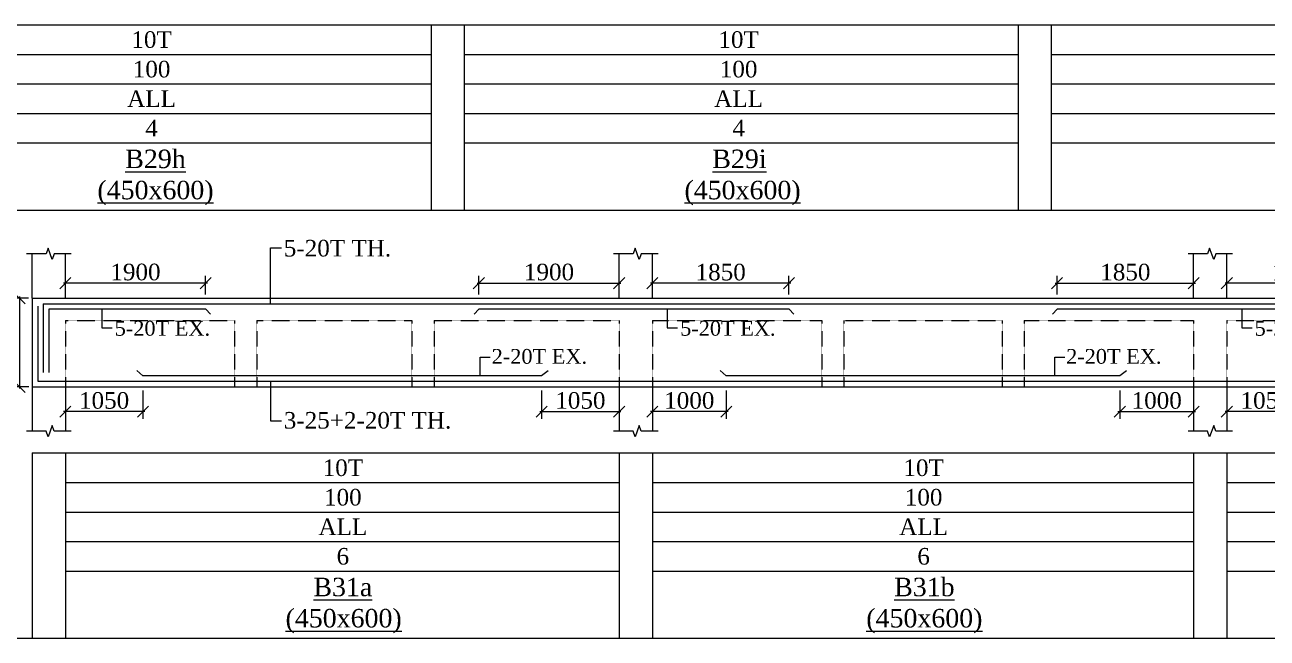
# Model space of a CAD drawing. Header units: millimetres. Extents: x 9781889 to 10654170, y -7832723 to -7608561.
# Drawn here: x 10046683 to 10063507, y -7778984 to -7770674 of the extents above; entities that cross this region are included whole.
import ezdxf
from ezdxf.enums import TextEntityAlignment as Align

# ---------------------------------------------------------------- set-up
doc = ezdxf.new("R2010")
doc.units = ezdxf.units.MM
doc.header["$LTSCALE"] = 10
doc.header["$PDMODE"] = 3
doc.linetypes.add('HIDDEN', pattern=[0.375, 0.25, -0.125])
for name, color, linetype, lineweight in [('S-CUT OUT LINE', 9, 'Continuous', 0), ('S-DIM L.S.', 7, 'Continuous', 0), ('S-L.S.SECTION', 5, 'Continuous', 0), ('S-L.S.SLAB LINE', 252, 'HIDDEN', 0), ('S-L.S.STEEL', 1, 'Continuous', 9), ('S-SECTION MARK', 7, 'Continuous', 0), ('S-SHEET', 251, 'Continuous', 0), ('S-TEXT', 7, 'Continuous', 0), ('S-TEXT L.S. BEAM NO.', 30, 'Continuous', 0), ('S-TEXT. L.S.', 7, 'Continuous', 0)]:
    doc.layers.add(name, color=color, linetype=linetype, lineweight=lineweight)
doc.styles.add('135', font='arial.ttf', dxfattribs={"width": 0.8, "height": 135})
doc.styles.get("Standard").update_dxf_attribs({"font": 'arial.ttf'})
doc.styles.add('TEXT', font='times.ttf')
doc.dimstyles.new('75', dxfattribs={"dimtxt": 135, "dimasz": 90, "dimexe": 0.1, "dimexo": 0.03, "dimgap": 0.09, "dimtad": 1, "dimdec": 0, "dimzin": 0, "dimdsep": 46, "dimtxsty": '135', "dimblk": 'ARCHTICK', "dimcen": 0.09, "dimclrd": 256, "dimclre": 256, "dimclrt": 256, "dimadec": 0, "dimazin": 0, "dimtfac": 1, "dimtdec": 0, "dimtofl": 0, "dimtmove": 1, "dimatfit": 3, "dimldrblk": 'DOTSMALL', "dimfxl": 1, "dimtolj": 1, "dimtzin": 0, "dimlwd": -1, "dimlwe": -1, "dimarcsym": 0})
doc.dimstyles.new('SETU_1', dxfattribs={"dimtxt": 200, "dimasz": 150, "dimexe": 100, "dimexo": 50, "dimgap": 35, "dimtad": 1, "dimdec": 0, "dimzin": 0, "dimdsep": 46, "dimtxsty": 'Standard', "dimblk": 'OBLIQUE', "dimcen": 150, "dimdle": 25, "dimclrd": 256, "dimclre": 7, "dimclrt": 256, "dimadec": 0, "dimazin": 0, "dimtfac": 1, "dimtdec": 0, "dimtofl": 0, "dimtmove": 1, "dimatfit": 3, "dimfxl": 1, "dimtolj": 1, "dimtzin": 0, "dimlwd": -1, "dimlwe": 5, "dimarcsym": 1})

# ---------------------------------------------------------------- blocks, each defined once
blk = doc.blocks.new('_Oblique')
at = {"color": 0, "linetype": 'ByBlock', "lineweight": -2}
blk.add_line((-0.5, -0.5), (0.5, 0.5), dxfattribs=at)
blk = doc.blocks.new('*D322')
at = {"layer": 'Defpoints', "color": 0, "transparency": 16777216}
for p in [(10047231, -7774174), (10047231, -7774378, 0), (10049131, -7774378, 0)]:
    blk.add_point(p, dxfattribs=at)
at = {"layer": 'S-DIM L.S.', "color": 7, "lineweight": 5, "transparency": 16777216}
for p, q in [((10047231, -7774328), (10047231, -7774074)), ((10049131, -7774328), (10049131, -7774074))]:
    blk.add_line(p, q, dxfattribs=at)
at = {"layer": 'S-DIM L.S.', "transparency": 16777216}
blk.add_line((10049156, -7774174), (10047206, -7774174), dxfattribs=at)
at = {"layer": 'S-DIM L.S.', "transparency": 16777216, "xscale": 150, "yscale": 150, "zscale": 150, "rotation": 180}
blk.add_blockref('_Oblique', (10047231, -7774174), dxfattribs=at)
at = {"layer": 'S-DIM L.S.', "transparency": 16777216, "xscale": 150, "yscale": 150, "zscale": 150}
blk.add_blockref('_Oblique', (10049131, -7774174), dxfattribs=at)
at = {"layer": 'S-DIM L.S.', "transparency": 16777216, "insert": (10048181, -7774024), "char_height": 225, "attachment_point": 5, "style": 'TEXT'}
blk.add_mtext('\\A1;1900', dxfattribs=at)
blk = doc.blocks.new('*D323')
at = {"layer": 'Defpoints', "color": 0, "transparency": 16777216}
for p in [(10054731, -7774174), (10052831, -7774378, 0), (10054731, -7774378, 0)]:
    blk.add_point(p, dxfattribs=at)
at = {"layer": 'S-DIM L.S.', "color": 7, "lineweight": 5, "transparency": 16777216}
for p, q in [((10052831, -7774328), (10052831, -7774074)), ((10054731, -7774328), (10054731, -7774074))]:
    blk.add_line(p, q, dxfattribs=at)
at = {"layer": 'S-DIM L.S.', "transparency": 16777216}
blk.add_line((10052806, -7774174), (10054756, -7774174), dxfattribs=at)
at = {"layer": 'S-DIM L.S.', "transparency": 16777216, "xscale": 150, "yscale": 150, "zscale": 150, "rotation": 180}
blk.add_blockref('_Oblique', (10052831, -7774174), dxfattribs=at)
at = {"layer": 'S-DIM L.S.', "transparency": 16777216, "xscale": 150, "yscale": 150, "zscale": 150}
blk.add_blockref('_Oblique', (10054731, -7774174), dxfattribs=at)
at = {"layer": 'S-DIM L.S.', "transparency": 16777216, "insert": (10053781, -7774024), "char_height": 225, "attachment_point": 5, "style": 'TEXT'}
blk.add_mtext('\\A1;1900', dxfattribs=at)
blk = doc.blocks.new('*D324')
at = {"layer": 'Defpoints', "color": 0, "transparency": 16777216}
for p in [(10055181, -7774174), (10055181, -7774378, 0), (10057031, -7774378, 0)]:
    blk.add_point(p, dxfattribs=at)
at = {"layer": 'S-DIM L.S.', "color": 7, "lineweight": 5, "transparency": 16777216}
for p, q in [((10055181, -7774328), (10055181, -7774074)), ((10057031, -7774328), (10057031, -7774074))]:
    blk.add_line(p, q, dxfattribs=at)
at = {"layer": 'S-DIM L.S.', "transparency": 16777216}
blk.add_line((10057056, -7774174), (10055156, -7774174), dxfattribs=at)
at = {"layer": 'S-DIM L.S.', "transparency": 16777216, "xscale": 150, "yscale": 150, "zscale": 150, "rotation": 180}
blk.add_blockref('_Oblique', (10055181, -7774174), dxfattribs=at)
at = {"layer": 'S-DIM L.S.', "transparency": 16777216, "xscale": 150, "yscale": 150, "zscale": 150}
blk.add_blockref('_Oblique', (10057031, -7774174), dxfattribs=at)
at = {"layer": 'S-DIM L.S.', "transparency": 16777216, "insert": (10056106, -7774025), "char_height": 225, "attachment_point": 5, "style": 'TEXT'}
blk.add_mtext('\\A1;1850', dxfattribs=at)
blk = doc.blocks.new('*D325')
at = {"layer": 'Defpoints', "color": 0, "transparency": 16777216}
for p in [(10062511, -7774174), (10060661, -7774378, 0), (10062511, -7774378, 0)]:
    blk.add_point(p, dxfattribs=at)
at = {"layer": 'S-DIM L.S.', "color": 7, "lineweight": 5, "transparency": 16777216}
for p, q in [((10060661, -7774328), (10060661, -7774074)), ((10062511, -7774328), (10062511, -7774074))]:
    blk.add_line(p, q, dxfattribs=at)
at = {"layer": 'S-DIM L.S.', "transparency": 16777216}
blk.add_line((10060636, -7774174), (10062536, -7774174), dxfattribs=at)
at = {"layer": 'S-DIM L.S.', "transparency": 16777216, "xscale": 150, "yscale": 150, "zscale": 150, "rotation": 180}
blk.add_blockref('_Oblique', (10060661, -7774174), dxfattribs=at)
at = {"layer": 'S-DIM L.S.', "transparency": 16777216, "xscale": 150, "yscale": 150, "zscale": 150}
blk.add_blockref('_Oblique', (10062511, -7774174), dxfattribs=at)
at = {"layer": 'S-DIM L.S.', "transparency": 16777216, "insert": (10061586, -7774025), "char_height": 225, "attachment_point": 5, "style": 'TEXT'}
blk.add_mtext('\\A1;1850', dxfattribs=at)
blk = doc.blocks.new('*D326')
at = {"layer": 'Defpoints', "color": 0, "transparency": 16777216}
for p in [(10062961, -7774174), (10062961, -7774378, 0), (10064861, -7774378, 0)]:
    blk.add_point(p, dxfattribs=at)
at = {"layer": 'S-DIM L.S.', "color": 7, "lineweight": 5, "transparency": 16777216}
for p, q in [((10062961, -7774328), (10062961, -7774074)), ((10064861, -7774328), (10064861, -7774074))]:
    blk.add_line(p, q, dxfattribs=at)
at = {"layer": 'S-DIM L.S.', "transparency": 16777216}
blk.add_line((10064886, -7774174), (10062936, -7774174), dxfattribs=at)
at = {"layer": 'S-DIM L.S.', "transparency": 16777216, "xscale": 150, "yscale": 150, "zscale": 150, "rotation": 180}
blk.add_blockref('_Oblique', (10062961, -7774174), dxfattribs=at)
at = {"layer": 'S-DIM L.S.', "transparency": 16777216, "xscale": 150, "yscale": 150, "zscale": 150}
blk.add_blockref('_Oblique', (10064861, -7774174), dxfattribs=at)
at = {"layer": 'S-DIM L.S.', "transparency": 16777216, "insert": (10063911, -7774024), "char_height": 225, "attachment_point": 5, "style": 'TEXT'}
blk.add_mtext('\\A1;1900', dxfattribs=at)
blk = doc.blocks.new('*D329')
at = {"layer": 'Defpoints', "color": 0, "transparency": 16777216}
for p in [(10053681, -7775578, 0), (10054731, -7775578, 0), (10054731, -7775914)]:
    blk.add_point(p, dxfattribs=at)
at = {"layer": 'S-DIM L.S.', "color": 7, "lineweight": 5, "transparency": 16777216}
for p, q in [((10053681, -7775628), (10053681, -7776014)), ((10054731, -7775628), (10054731, -7776014))]:
    blk.add_line(p, q, dxfattribs=at)
at = {"layer": 'S-DIM L.S.', "transparency": 16777216}
blk.add_line((10053656, -7775914), (10054756, -7775914), dxfattribs=at)
at = {"layer": 'S-DIM L.S.', "transparency": 16777216, "xscale": 150, "yscale": 150, "zscale": 150, "rotation": 180}
blk.add_blockref('_Oblique', (10053681, -7775914), dxfattribs=at)
at = {"layer": 'S-DIM L.S.', "transparency": 16777216, "xscale": 150, "yscale": 150, "zscale": 150}
blk.add_blockref('_Oblique', (10054731, -7775914), dxfattribs=at)
at = {"layer": 'S-DIM L.S.', "transparency": 16777216, "insert": (10054206, -7775764), "char_height": 225, "attachment_point": 5, "style": 'TEXT'}
blk.add_mtext('\\A1;1050', dxfattribs=at)
blk = doc.blocks.new('*D330')
at = {"layer": 'Defpoints', "color": 0, "transparency": 16777216}
for p in [(10047231, -7775578, 0), (10048281, -7775578, 0), (10047231, -7775914)]:
    blk.add_point(p, dxfattribs=at)
at = {"layer": 'S-DIM L.S.', "color": 7, "lineweight": 5, "transparency": 16777216}
for p, q in [((10047231, -7775628), (10047231, -7776014)), ((10048281, -7775628), (10048281, -7776014))]:
    blk.add_line(p, q, dxfattribs=at)
at = {"layer": 'S-DIM L.S.', "transparency": 16777216}
blk.add_line((10048306, -7775914), (10047206, -7775914), dxfattribs=at)
at = {"layer": 'S-DIM L.S.', "transparency": 16777216, "xscale": 150, "yscale": 150, "zscale": 150, "rotation": 180}
blk.add_blockref('_Oblique', (10047231, -7775914), dxfattribs=at)
at = {"layer": 'S-DIM L.S.', "transparency": 16777216, "xscale": 150, "yscale": 150, "zscale": 150}
blk.add_blockref('_Oblique', (10048281, -7775914), dxfattribs=at)
at = {"layer": 'S-DIM L.S.', "transparency": 16777216, "insert": (10047756, -7775764), "char_height": 225, "attachment_point": 5, "style": 'TEXT'}
blk.add_mtext('\\A1;1050', dxfattribs=at)
blk = doc.blocks.new('_ArchTick')
at = {"color": 0, "linetype": 'ByBlock', "const_width": 0.15}
blk.add_lwpolyline([(-0.5, -0.5), (0.5, 0.5)], dxfattribs=at)
blk = doc.blocks.new('*D331')
at = {"layer": 'Defpoints', "color": 0, "transparency": 16777216}
for p in [(10061511, -7775578, 0), (10062511, -7775578, 0), (10062511, -7775914)]:
    blk.add_point(p, dxfattribs=at)
at = {"layer": 'S-DIM L.S.', "color": 7, "lineweight": 5, "transparency": 16777216}
for p, q in [((10061511, -7775628), (10061511, -7776014)), ((10062511, -7775628), (10062511, -7776014))]:
    blk.add_line(p, q, dxfattribs=at)
at = {"layer": 'S-DIM L.S.', "transparency": 16777216}
blk.add_line((10061486, -7775914), (10062536, -7775914), dxfattribs=at)
at = {"layer": 'S-DIM L.S.', "transparency": 16777216, "xscale": 150, "yscale": 150, "zscale": 150, "rotation": 180}
blk.add_blockref('_Oblique', (10061511, -7775914), dxfattribs=at)
at = {"layer": 'S-DIM L.S.', "transparency": 16777216, "xscale": 150, "yscale": 150, "zscale": 150}
blk.add_blockref('_Oblique', (10062511, -7775914), dxfattribs=at)
at = {"layer": 'S-DIM L.S.', "transparency": 16777216, "insert": (10062011, -7775764), "char_height": 225, "attachment_point": 5, "style": 'TEXT'}
blk.add_mtext('\\A1;1000', dxfattribs=at)
blk = doc.blocks.new('*D332')
at = {"layer": 'Defpoints', "color": 0, "transparency": 16777216}
for p in [(10055181, -7775578, 0), (10056181, -7775578, 0), (10055181, -7775914)]:
    blk.add_point(p, dxfattribs=at)
at = {"layer": 'S-DIM L.S.', "color": 7, "lineweight": 5, "transparency": 16777216}
for p, q in [((10055181, -7775628), (10055181, -7776014)), ((10056181, -7775628), (10056181, -7776014))]:
    blk.add_line(p, q, dxfattribs=at)
at = {"layer": 'S-DIM L.S.', "transparency": 16777216}
blk.add_line((10056206, -7775914), (10055156, -7775914), dxfattribs=at)
at = {"layer": 'S-DIM L.S.', "transparency": 16777216, "xscale": 150, "yscale": 150, "zscale": 150, "rotation": 180}
blk.add_blockref('_Oblique', (10055181, -7775914), dxfattribs=at)
at = {"layer": 'S-DIM L.S.', "transparency": 16777216, "xscale": 150, "yscale": 150, "zscale": 150}
blk.add_blockref('_Oblique', (10056181, -7775914), dxfattribs=at)
at = {"layer": 'S-DIM L.S.', "transparency": 16777216, "insert": (10055681, -7775764), "char_height": 225, "attachment_point": 5, "style": 'TEXT'}
blk.add_mtext('\\A1;1000', dxfattribs=at)
blk = doc.blocks.new('*D334')
at = {"layer": 'Defpoints', "color": 0, "transparency": 16777216}
for p in [(10062961, -7775578, 0), (10064011, -7775578, 0), (10062961, -7775914)]:
    blk.add_point(p, dxfattribs=at)
at = {"layer": 'S-DIM L.S.', "color": 7, "lineweight": 5, "transparency": 16777216}
for p, q in [((10062961, -7775628), (10062961, -7776014)), ((10064011, -7775628), (10064011, -7776014))]:
    blk.add_line(p, q, dxfattribs=at)
at = {"layer": 'S-DIM L.S.', "transparency": 16777216}
blk.add_line((10064036, -7775914), (10062936, -7775914), dxfattribs=at)
at = {"layer": 'S-DIM L.S.', "transparency": 16777216, "xscale": 150, "yscale": 150, "zscale": 150, "rotation": 180}
blk.add_blockref('_Oblique', (10062961, -7775914), dxfattribs=at)
at = {"layer": 'S-DIM L.S.', "transparency": 16777216, "xscale": 150, "yscale": 150, "zscale": 150}
blk.add_blockref('_Oblique', (10064011, -7775914), dxfattribs=at)
at = {"layer": 'S-DIM L.S.', "transparency": 16777216, "insert": (10063486, -7775764), "char_height": 225, "attachment_point": 5, "style": 'TEXT'}
blk.add_mtext('\\A1;1050', dxfattribs=at)
blk = doc.blocks.new('*D321')
at = {"layer": 'Defpoints', "color": 0, "transparency": 16777216}
for p in [(10046781, -7774378, 0), (10046610, -7775578), (10046785, -7775578, 0)]:
    blk.add_point(p, dxfattribs=at)
at = {"layer": 'S-DIM L.S.', "color": 7, "lineweight": 5, "transparency": 16777216}
for p, q in [((10046731, -7774378), (10046510, -7774378)), ((10046735, -7775578), (10046510, -7775578))]:
    blk.add_line(p, q, dxfattribs=at)
at = {"layer": 'S-DIM L.S.', "transparency": 16777216}
blk.add_line((10046610, -7774353), (10046610, -7775603), dxfattribs=at)
at = {"layer": 'S-DIM L.S.', "transparency": 16777216, "xscale": 150, "yscale": 150, "zscale": 150}
for p, rotation in [((10046610, -7774378), 90), ((10046610, -7775578), 270)]:
    blk.add_blockref('_Oblique', p, dxfattribs=dict(at, rotation=rotation))
at = {"layer": 'S-DIM L.S.', "transparency": 16777216, "insert": (10046461, -7774978), "char_height": 225, "attachment_point": 5, "rotation": 90, "style": 'TEXT'}
blk.add_mtext('\\A1;600', dxfattribs=at)

msp = doc.modelspace()

# ---------------------------------------------------------------- linework, layer by layer
at = {"layer": 'S-CUT OUT LINE', "color": 5, "elevation": 0}
for points in [[(10047309.7, -7773777.8), (10047081.1, -7773777.8), (10047053.1, -7773854.7), (10046997.2, -7773701), (10046969.2, -7773777.8), (10046706.4, -7773777.8)], [(10055259.7, -7773777.8), (10055031.1, -7773777.8), (10055003.1, -7773854.7), (10054947.2, -7773701), (10054919.2, -7773777.8), (10054656.4, -7773777.8)], [(10063039.2, -7773777.8), (10062810.6, -7773777.8), (10062782.6, -7773854.7), (10062726.7, -7773701), (10062698.7, -7773777.8), (10062435.9, -7773777.8)], [(10047309.7, -7776177.8), (10047081.1, -7776177.8), (10047053.1, -7776101), (10046997.2, -7776254.7), (10046969.2, -7776177.8), (10046706.4, -7776177.8)], [(10055259.7, -7776177.8), (10055031.1, -7776177.8), (10055003.1, -7776101), (10054947.2, -7776254.7), (10054919.2, -7776177.8), (10054656.4, -7776177.8)], [(10063039.2, -7776177.8), (10062810.6, -7776177.8), (10062782.6, -7776101), (10062726.7, -7776254.7), (10062698.7, -7776177.8), (10062435.9, -7776177.8)]]:
    msp.add_lwpolyline(points, dxfattribs=at)
at = {"layer": 'S-L.S.SECTION'}
for p, q in [((10046781.4, -7774377.8, 0), (10046781.4, -7773777.8, 0)), ((10047231.4, -7774377.8, 0), (10047231.4, -7773777.8, 0)), ((10054731.4, -7774377.8, 0), (10054731.4, -7773777.8, 0)), ((10055181.4, -7774377.8, 0), (10055181.4, -7773777.8, 0)), ((10062510.9, -7774377.8, 0), (10062510.9, -7773777.8, 0)), ((10062960.9, -7774377.8, 0), (10062960.9, -7773777.8, 0)), ((10046781.4, -7774377.8, 0), (10076203.7, -7774377.8, 0)), ((10046781.4, -7774377.8, 0), (10046781.4, -7775577.8, 0)), ((10046781.4, -7775577.8, 0), (10076203.7, -7775577.8, 0)), ((10046781.4, -7775577.8, 0), (10046781.4, -7776177.8, 0)), ((10047231.4, -7775577.8, 0), (10047231.4, -7776177.8, 0)), ((10054731.4, -7775577.8, 0), (10054731.4, -7776177.8, 0)), ((10055181.4, -7775577.8, 0), (10055181.4, -7776177.8, 0)), ((10062510.9, -7775577.8, 0), (10062510.9, -7776177.8, 0)), ((10062960.9, -7775577.8, 0), (10062960.9, -7776177.8, 0))]:
    msp.add_line(p, q, dxfattribs=at)
at = {"layer": 'S-L.S.SLAB LINE', "ltscale": 0.3}
for p, q in [((10047231.4, -7774677.8, 0), (10049523.8, -7774677.8, 0)), ((10047231.4, -7774677.8, 0), (10047231.4, -7775577.8, 0)), ((10049523.8, -7774677.8, 0), (10049523.8, -7775577.8, 0)), ((10049823.8, -7774677.8, 0), (10051924.7, -7774677.8, 0)), ((10049823.8, -7774677.8, 0), (10049823.8, -7775577.8, 0)), ((10051924.7, -7774677.8, 0), (10051924.7, -7775577.8, 0)), ((10052224.7, -7774677.8, 0), (10054731.4, -7774677.8, 0)), ((10052224.7, -7774677.8, 0), (10052224.7, -7775577.8, 0)), ((10054731.4, -7774677.8, 0), (10054731.4, -7775577.8, 0)), ((10055181.4, -7774677.8, 0), (10057473.8, -7774677.8, 0)), ((10055181.4, -7774677.8, 0), (10055181.4, -7775577.8, 0)), ((10057473.8, -7774677.8, 0), (10057473.8, -7775577.8, 0)), ((10057773.8, -7774677.8, 0), (10059916.9, -7774677.8, 0)), ((10057773.8, -7774677.8, 0), (10057773.8, -7775577.8, 0)), ((10059916.9, -7774677.8, 0), (10059916.9, -7775577.8, 0)), ((10060216.9, -7774677.8, 0), (10062510.9, -7774677.8, 0)), ((10060216.9, -7774677.8, 0), (10060216.9, -7775577.8, 0)), ((10062510.9, -7774677.8, 0), (10062510.9, -7775577.8, 0)), ((10062960.9, -7774677.8, 0), (10065310.9, -7774677.8, 0)), ((10062960.9, -7774677.8, 0), (10062960.9, -7775577.8, 0))]:
    msp.add_line(p, q, dxfattribs=at)
at = {"layer": 'S-L.S.STEEL'}
for p, q in [((10046856.4, -7774484.8, 0), (10046856.4, -7775502.8, 0)), ((10046931.4, -7774452.8, 0), (10076203.7, -7774452.8, 0)), ((10046931.4, -7774452.8, 0), (10046931.4, -7775385.2, 0)), ((10047006.4, -7774527.8, 0), (10047006.4, -7775385.2, 0)), ((10049131.4, -7774527.8, 0), (10047006.4, -7774527.8, 0)), ((10049131.4, -7774527.8, 0), (10049194.6, -7774594.7, 0)), ((10057031.4, -7774527.8, 0), (10057094.6, -7774594.7, 0)), ((10046856.4, -7775502.8, 0), (10076203.7, -7775502.8, 0))]:
    msp.add_line(p, q, dxfattribs=at)
at = {"layer": 'S-L.S.STEEL', "elevation": 0}
for points in [[(10053770.7, -7775359.6), (10053681.2, -7775427.8), (10048281.4, -7775427.8), (10048199.4, -7775357.1)], [(10061600.2, -7775359.6), (10061510.7, -7775427.8), (10056181.4, -7775427.8), (10056099.4, -7775357.1)]]:
    msp.add_lwpolyline(points, dxfattribs=at)
at = {"layer": 'S-L.S.STEEL'}
for points in [[(10057031.4, -7774527.8, 0), (10052831.4, -7774527.8, 0), (10052768.2, -7774594.7, 0)], [(10064860.9, -7774527.8, 0), (10060660.9, -7774527.8, 0), (10060597.7, -7774594.7, 0)]]:
    msp.add_polyline3d(points, dxfattribs=at)
at = {"layer": 'S-SHEET'}
for p, q in [((10031733.5, -7770673.5, 0), (10079789.6, -7770673.5, 0)), ((10052183.7, -7770673.5, 0), (10052183.7, -7773182.8, 0)), ((10052633.7, -7770673.5, 0), (10052633.7, -7773182.8, 0)), ((10060133.7, -7770673.5, 0), (10060133.7, -7773182.8, 0)), ((10060583.7, -7770673.5, 0), (10060583.7, -7773182.8, 0)), ((10044683.7, -7771073.5, 0), (10052183.7, -7771073.5, 0)), ((10052633.7, -7771073.5, 0), (10060133.7, -7771073.5, 0)), ((10060583.7, -7771073.5, 0), (10068083.7, -7771073.5, 0)), ((10044683.7, -7771473.5, 0), (10052183.7, -7771473.5, 0)), ((10052633.7, -7771473.5, 0), (10060133.7, -7771473.5, 0)), ((10060583.7, -7771473.5, 0), (10068083.7, -7771473.5, 0)), ((10044683.7, -7771873.5, 0), (10052183.7, -7771873.5, 0)), ((10052633.7, -7771873.5, 0), (10060133.7, -7771873.5, 0)), ((10060583.7, -7771873.5, 0), (10068083.7, -7771873.5, 0)), ((10044683.7, -7772273.5, 0), (10052183.7, -7772273.5, 0)), ((10052633.7, -7772273.5, 0), (10060133.7, -7772273.5, 0)), ((10060583.7, -7772273.5, 0), (10068083.7, -7772273.5, 0)), ((10029451.4, -7773182.8), (10080785.6, -7773182.8)), ((10031733.5, -7773182.8, 0), (10079789.6, -7773182.8, 0)), ((10046781.4, -7776474.3, 0), (10076203.7, -7776474.3, 0)), ((10046781.4, -7776474.3), (10046781.4, -7778983.6)), ((10047231.4, -7776474.3, 0), (10047231.4, -7778983.6, 0)), ((10054731.4, -7776474.3, 0), (10054731.4, -7778983.6, 0)), ((10055181.4, -7776474.3, 0), (10055181.4, -7778983.6, 0)), ((10062510.9, -7776474.3, 0), (10062510.9, -7778983.6, 0)), ((10062960.9, -7776474.3, 0), (10062960.9, -7778983.6, 0)), ((10047231.4, -7776874.3, 0), (10054731.4, -7776874.3, 0)), ((10055181.4, -7776874.3, 0), (10062510.9, -7776874.3, 0)), ((10062960.9, -7776874.3, 0), (10070460.9, -7776874.3, 0)), ((10047231.4, -7777274.3, 0), (10054731.4, -7777274.3, 0)), ((10055181.4, -7777274.3, 0), (10062510.9, -7777274.3, 0)), ((10062960.9, -7777274.3, 0), (10070460.9, -7777274.3, 0)), ((10047231.4, -7777674.3, 0), (10054731.4, -7777674.3, 0)), ((10055181.4, -7777674.3, 0), (10062510.9, -7777674.3, 0)), ((10062960.9, -7777674.3, 0), (10070460.9, -7777674.3, 0)), ((10047231.4, -7778074.3, 0), (10054731.4, -7778074.3, 0)), ((10055181.4, -7778074.3, 0), (10062510.9, -7778074.3, 0)), ((10062960.9, -7778074.3, 0), (10070460.9, -7778074.3, 0)), ((10029451.4, -7778983.6), (10080785.6, -7778983.6)), ((10046781.4, -7778983.6, 0), (10076203.7, -7778983.6, 0))]:
    msp.add_line(p, q, dxfattribs=at)

# ---------------------------------------------------------------- texts
at = {"layer": 'S-TEXT', "linetype": 'ByBlock', "style": 'TEXT'}
for s, p in [('10T', (10048399, -7770873.5, 0)), ('10T', (10056349, -7770873.5, 0)), ('100', (10048399, -7771273.5, 0)), ('100', (10056349, -7771273.5, 0)), ('ALL', (10048399, -7771673.5, 0)), ('ALL', (10056349, -7771673.5, 0)), ('4', (10048399, -7772073.5, 0)), ('4', (10056349, -7772073.5, 0)), ('10T', (10050989.4, -7776674.3, 0)), ('10T', (10058854.2, -7776674.3, 0)), ('100', (10050989.4, -7777074.3, 0)), ('100', (10058854.2, -7777074.3, 0)), ('ALL', (10050989.4, -7777474.3, 0)), ('ALL', (10058854.2, -7777474.3, 0)), ('6', (10050989.4, -7777874.3, 0)), ('6', (10058854.2, -7777874.3, 0))]:
    msp.add_text(s, height=225, dxfattribs=at).set_placement(p, align=Align.MIDDLE_CENTER)
at = {"layer": 'S-TEXT L.S. BEAM NO.', "color": 140, "linetype": 'ByBlock', "style": 'TEXT'}
for s, p in [('%%UB29h', (10048043, -7772614.2, 0)), ('%%UB29i', (10055993, -7772614.2, 0)), ('%%U(450x600)', (10047665.5, -7773037.1, 0)), ('%%U(450x600)', (10055615.5, -7773037.1, 0)), ('%%UB31a', (10050590.6, -7778415, 0)), ('%%UB31b', (10058455.4, -7778415, 0)), ('%%U(450x600)', (10050213.2, -7778838, 0)), ('%%U(450x600)', (10058077.9, -7778838, 0))]:
    msp.add_text(s, height=250, dxfattribs=at).set_placement(p)
at = {"layer": 'S-TEXT. L.S.', "style": 'TEXT'}
for s, height, p in [('5-20T TH.', 225, (10050189.5, -7773812.1)), ('5-20T EX.', 200, (10047899.2, -7774885.4, 0)), ('5-20T EX.', 200, (10055557.2, -7774885.4, 0)), ('5-20T EX.', 200, (10063336.7, -7774885.4, 0)), ('2-20T EX.', 200, (10053004.4, -7775265.8, 0)), ('2-20T EX.', 200, (10060783.9, -7775265.8, 0)), ('3-25+2-20T TH.', 225, (10050189.5, -7776144))]:
    msp.add_text(s, height=height, dxfattribs=at).set_placement(p)

# ---------------------------------------------------------------- dimensions: what is measured, and where the dimension line sits
at = {"layer": 'S-DIM L.S.'}
for base, p1, p2, picture, middle in [((10047231.4, -7774174, 0), (10049131.4, -7774377.8, 0), (10047231.4, -7774377.8, 0), '*D322', (10048181.4, -7774024.3, 0)), ((10055181.4, -7774174, 0), (10057031.4, -7774377.8, 0), (10055181.4, -7774377.8, 0), '*D324', (10056106.4, -7774024.6, 0)), ((10062960.9, -7774174, 0), (10064860.9, -7774377.8, 0), (10062960.9, -7774377.8, 0), '*D326', (10063910.9, -7774024.3, 0)), ((10047231.3, -7775913.9, 0), (10048281.4, -7775577.8, 0), (10047231.3, -7775577.8, 0), '*D330', (10047756.4, -7775764.5, 0)), ((10055181.3, -7775913.9, 0), (10056181.4, -7775577.8, 0), (10055181.3, -7775577.8, 0), '*D332', (10055681.4, -7775764.5, 0)), ((10062960.9, -7775913.9, 0), (10064011, -7775577.8, 0), (10062960.9, -7775577.8, 0), '*D334', (10063485.9, -7775764.5, 0))]:
    dim = msp.add_linear_dim(base=base, p1=p1, p2=p2, dimstyle='SETU_1', override={"dimtxt": 225, "dimtxsty": 'TEXT'}, dxfattribs=at)
    dim.commit()
    dim.dimension.update_dxf_attribs({"geometry": picture, "text_midpoint": middle})
for base, p1, p2, picture, middle in [((10054731.4, -7774174, 0), (10052831.4, -7774377.8, 0), (10054731.4, -7774377.8, 0), '*D323', (10053781.4, -7774024.3, 0)), ((10062510.9, -7774174, 0), (10060660.9, -7774377.8, 0), (10062510.9, -7774377.8, 0), '*D325', (10061585.9, -7774024.6, 0)), ((10054731.3, -7775913.9, 0), (10053681.2, -7775577.8, 0), (10054731.3, -7775577.8, 0), '*D329', (10054206.3, -7775764.5, 0)), ((10062510.9, -7775913.9, 0), (10061510.7, -7775577.8, 0), (10062510.9, -7775577.8, 0), '*D331', (10062010.8, -7775764.5, 0))]:
    dim = msp.add_linear_dim(base=base, p1=p1, p2=p2, angle=180, dimstyle='SETU_1', override={"dimtxt": 225, "dimtxsty": 'TEXT'}, dxfattribs=at)
    dim.commit()
    dim.dimension.update_dxf_attribs({"geometry": picture, "text_midpoint": middle})
at = {"layer": 'S-DIM L.S.', "color": 7}
dim = msp.add_linear_dim(base=(10046610.3, -7775577.8, 0), p1=(10046781.4, -7774377.8, 0), p2=(10046785.5, -7775577.8, 0), angle=90, dimstyle='SETU_1', override={"dimtxt": 225, "dimlfac": 0.5, "dimtxsty": 'TEXT'}, dxfattribs=at)
dim.commit()
dim.dimension.update_dxf_attribs({"geometry": '*D321', "text_midpoint": (10046460.9, -7774977.8, 0)})

# ---------------------------------------------------------------- leaders
at = {"layer": 'S-SECTION MARK'}
for points in [[(10050007.8, -7774450.8, 0), (10050007.8, -7773697, 0), (10050160.4, -7773697, 0)], [(10047725.2, -7774527.8, 0), (10047725.2, -7774780.2, 0), (10047864.5, -7774780.2, 0)], [(10055383.2, -7774527.8, 0), (10055383.2, -7774780.2, 0), (10055522.5, -7774780.2, 0)], [(10063162.7, -7774527.8, 0), (10063162.7, -7774780.2, 0), (10063302, -7774780.2, 0)], [(10052850.5, -7775427.8, 0), (10052850.5, -7775175.5, 0), (10052985.8, -7775175.5, 0)], [(10060630, -7775427.8, 0), (10060630, -7775175.5, 0), (10060765.4, -7775175.5, 0)], [(10050007.8, -7775502.7, 0), (10050007.8, -7776039.2, 0), (10050160.4, -7776039.2, 0)]]:
    msp.add_leader(points, dimstyle='75', override={"dimasz": 75}, dxfattribs=at)

doc.saveas('drawing.dxf')
